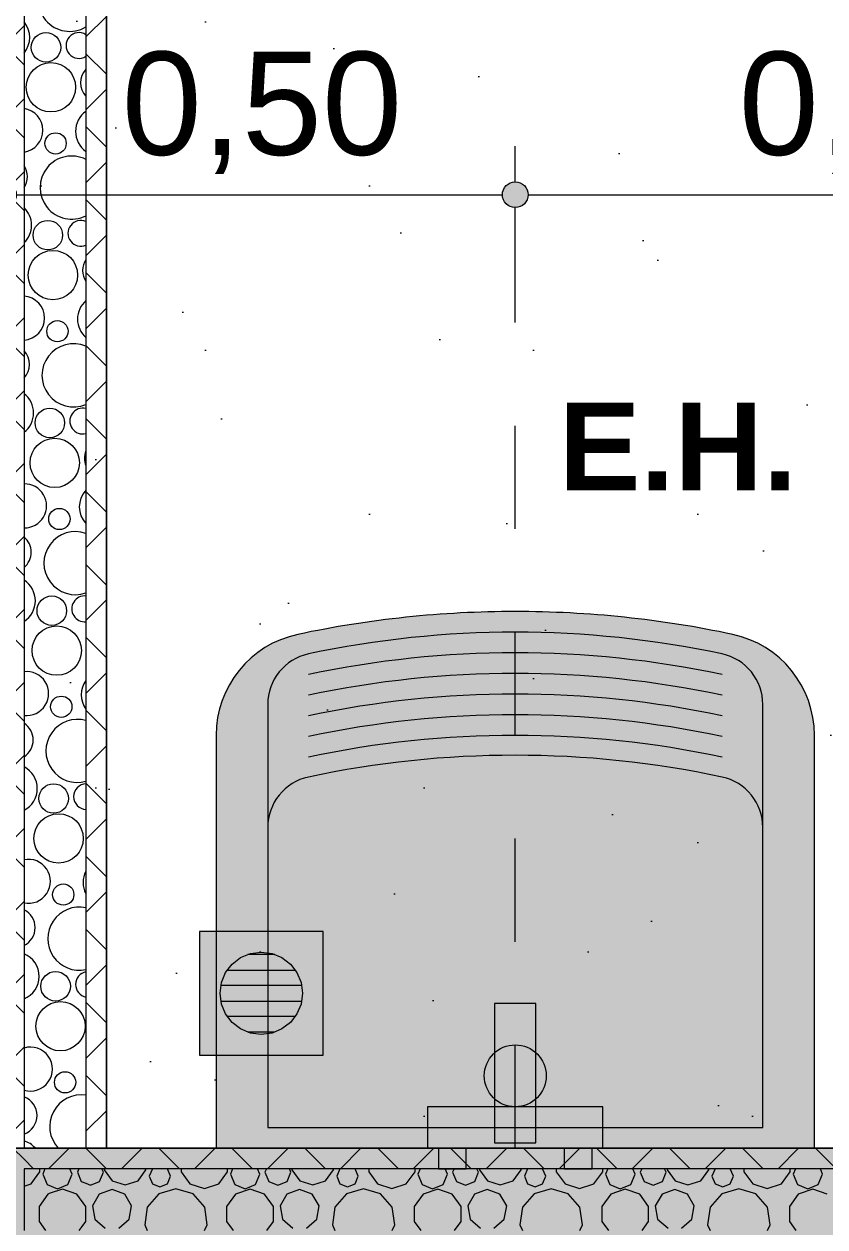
# Model space of a CAD drawing. Header units: metres. Extents: x -77.1 to 22, y -70.6 to -27.7.
# Drawn here: x -63.444 to -62.668, y -34.98 to -33.814 of the extents above; entities that cross this region are included whole.
import ezdxf

# ---------------------------------------------------------------- set-up
doc = ezdxf.new("R2010")
doc.units = ezdxf.units.M
doc.header["$MEASUREMENT"] = 0
doc.linetypes.add('Dashed', pattern=[0.07, 0.045, -0.025])
for name, color, linetype in [('COTAS EXECUTIVO.EXEC', 7, 'Continuous'), ('Novo_LOUCAS-METAIS.ARQ', 7, 'Continuous'), ('PAREDE CONSTRUIR', 7, 'Continuous')]:
    doc.layers.add(name, color=color, linetype=linetype)
for name, color, linetype, lineweight, true_color in [('COTAS EXECUTIVO.EXEC_Caneta_No__167', 7, 'Continuous', 13, 0x0035d5), ('COTAS EXECUTIVO.EXEC_Caneta_No__25', 7, 'Continuous', 13, 0x982312), ('EIXO HIDRÁULICO - Executivo.EXEC_Caneta_No__167', 7, 'Continuous', 13, 0x0035d5), ('LAJES.EST_Caneta_No__18', 7, 'Continuous', 0, 0xdfdfdf), ('LAJES.EST_Caneta_No__254', 7, 'Continuous', 0, 0xd1c9ad), ('LOUCAS-METAIS.ARQ_Caneta_No__13', 7, 'Continuous', 0, 0xaaaaaa), ('LOUCAS-METAIS.ARQ_Caneta_No__18', 7, 'Continuous', 0, 0xdfdfdf), ('Novo_LOUCAS-METAIS.ARQ_Caneta_No__13', 7, 'Continuous', 0, 0xaaaaaa), ('RALO_Caneta_No__19', 7, 'Continuous', 0, 0xe9e9e9), ('ZONA_Caneta_No__56', 7, 'Continuous', 0, 0xffe495)]:
    doc.layers.add(name, color=color, linetype=linetype, lineweight=lineweight, true_color=true_color)
for name, color, linetype, lineweight in [('LAJES.EST_Caneta_No__241', 7, 'Continuous', 13), ('LAJES.EST_Caneta_No__96', 252, 'Continuous', 0), ('PAREDE CONSTRUIR_Caneta_No__241', 7, 'Continuous', 13), ('PAREDE CONSTRUIR_Caneta_No__83', 84, 'Continuous', 0), ('PAREDE CONSTRUIR_Caneta_No__96', 252, 'Continuous', 0), ('RALO_Caneta_No__96', 252, 'Continuous', 0)]:
    doc.layers.add(name, color=color, linetype=linetype, lineweight=lineweight)
doc.styles.add('ESTILO_GERADO_1', font='arial.ttf')
doc.styles.add('ESTILO_GERADO_2', font='arial.ttf')
doc.dimstyles.new('ESTILO_GERADO__1', dxfattribs={"dimtxt": 0.1, "dimasz": 0.0475, "dimexe": 0.18, "dimexo": 0.1, "dimgap": 0, "dimtad": 1, "dimtih": 1, "dimtoh": 1, "dimzin": 0, "dimdsep": 46, "dimtxsty": 'ESTILO_GERADO_1', "dimblk": 'ARROWHEAD_11', "dimblk1": 'ARROWHEAD_11', "dimblk2": 'ARROWHEAD_11', "dimcen": 0.09, "dimclrd": 256, "dimclre": 256, "dimclrt": 256, "dimadec": 0, "dimazin": 0, "dimtfac": 1, "dimtdec": 4, "dimtmove": 0, "dimatfit": 3, "dimfxl": 0, "dimtolj": 1, "dimtzin": 0, "dimarcsym": 0})
doc.dimstyles.new('ESTILO_GERADO__2', dxfattribs={"dimtxt": 0.1, "dimasz": 0.0475, "dimexe": 0.18, "dimexo": 0.1, "dimgap": 0, "dimtad": 1, "dimzin": 0, "dimdsep": 46, "dimtxsty": 'ESTILO_GERADO_1', "dimblk": 'ARROWHEAD_11', "dimblk1": 'ARROWHEAD_11', "dimblk2": 'ARROWHEAD_11', "dimcen": 0.09, "dimclrd": 256, "dimclre": 256, "dimclrt": 256, "dimadec": 0, "dimazin": 0, "dimtfac": 1, "dimtdec": 4, "dimtmove": 0, "dimatfit": 3, "dimfxl": 0, "dimtolj": 1, "dimtzin": 0, "dimarcsym": 0})
doc.dimstyles.new('ESTILO_GERADO__4', dxfattribs={"dimtxt": 0.1, "dimasz": 0.0475, "dimexe": 0.18, "dimexo": 0.1, "dimgap": 0, "dimtad": 1, "dimtih": 1, "dimtoh": 1, "dimzin": 0, "dimdsep": 46, "dimtxsty": 'ESTILO_GERADO_1', "dimblk": 'ARROWHEAD_11', "dimblk1": 'ARROWHEAD_11', "dimblk2": 'ARROWHEAD_11', "dimcen": 0.09, "dimclrd": 256, "dimclre": 256, "dimclrt": 256, "dimadec": 0, "dimazin": 0, "dimtfac": 1, "dimtdec": 4, "dimtmove": 0, "dimatfit": 3, "dimfxl": 0, "dimtolj": 1, "dimtzin": 0, "dimarcsym": 0})
pattern_1 = [(45, (0, 0.5), (-0.159099, 0.159099), [0, -0.15, 0, -0.225]), (110, (0.5, 0.5), (0.21143084, 0.07695453), [0, -0.11, 0, -0.19])]
pattern_2 = [(45, (0, 0), (-0.03535534, 0.03535534), []), (135, (0, 0), (0.03535534, 0.03535534), [])]

# ---------------------------------------------------------------- blocks, each defined once
blk = doc.blocks.new('*X159')
at = {"layer": 'PAREDE CONSTRUIR_Caneta_No__96', "color": 252, "linetype": 'Continuous', "lineweight": 0}
for p, q in [((-63.4338, -34.9339), (-63.4286, -34.9267)), ((-63.4286, -34.9267), (-63.4286, -34.9238)), ((-63.4237, -34.9238), (-63.4259, -34.929)), ((-63.4259, -34.929), (-63.4217, -34.9391)), ((-63.4015, -34.9391), (-63.3973, -34.929)), ((-63.3973, -34.929), (-63.3995, -34.9238)), ((-63.3908, -34.9238), (-63.3922, -34.9272)), ((-63.3922, -34.9272), (-63.3885, -34.9361)), ((-63.4217, -34.9391), (-63.4116, -34.9433)), ((-63.4116, -34.9433), (-63.4015, -34.9391)), ((-63.3885, -34.9361), (-63.384, -34.938)), ((-63.4068, -34.9438), (-63.4197, -34.948)), ((-63.3927, -34.9484), (-63.4068, -34.9438)), ((-63.3841, -34.9603), (-63.3927, -34.9484)), ((-63.3841, -34.975), (-63.3841, -34.9603)), ((-63.3877, -34.98), (-63.3841, -34.975))]:
    blk.add_line(p, q, dxfattribs=at)
blk = doc.blocks.new('*X160')
at = {"layer": 'PAREDE CONSTRUIR_Caneta_No__96', "color": 252, "linetype": 'Continuous', "lineweight": 0}
for p, q in [((-63.444, -34.9408), (-63.4372, -34.9386)), ((-63.4372, -34.9386), (-63.4338, -34.9339)), ((-63.4208, -34.9484), (-63.4294, -34.9603)), ((-63.4197, -34.948), (-63.4208, -34.9484)), ((-63.4294, -34.9603), (-63.4294, -34.975)), ((-63.4294, -34.975), (-63.4231, -34.9838)), ((-63.3904, -34.9838), (-63.3877, -34.98))]:
    blk.add_line(p, q, dxfattribs=at)
blk = doc.blocks.new('*X212')
at = {"layer": 'PAREDE CONSTRUIR_Caneta_No__96', "color": 252, "linetype": 'Continuous', "lineweight": 0}
for p, q in [((-63.3708, -34.9361), (-63.3671, -34.9272)), ((-63.3671, -34.9272), (-63.3686, -34.9238)), ((-63.3662, -34.9238), (-63.3662, -34.9249)), ((-63.3662, -34.9249), (-63.3585, -34.9356)), ((-63.3335, -34.9356), (-63.3258, -34.9249)), ((-63.3258, -34.9249), (-63.3258, -34.9238)), ((-63.3196, -34.9238), (-63.3226, -34.9311)), ((-63.302, -34.9311), (-63.305, -34.9238)), ((-63.2917, -34.9238), (-63.2917, -34.9267)), ((-63.2917, -34.9267), (-63.2832, -34.9386)), ((-63.2553, -34.9386), (-63.2468, -34.9267)), ((-63.2468, -34.9267), (-63.2468, -34.9238)), ((-63.2419, -34.9238), (-63.244, -34.929)), ((-63.244, -34.929), (-63.2398, -34.9391)), ((-63.2196, -34.9391), (-63.2154, -34.929)), ((-63.2154, -34.929), (-63.2176, -34.9238)), ((-63.2089, -34.9238), (-63.2104, -34.9272)), ((-63.2104, -34.9272), (-63.2067, -34.9361)), ((-63.189, -34.9361), (-63.1853, -34.9272)), ((-63.1853, -34.9272), (-63.1867, -34.9238)), ((-63.1844, -34.9238), (-63.1844, -34.9249)), ((-63.1844, -34.9249), (-63.1766, -34.9356)), ((-63.1516, -34.9356), (-63.1439, -34.9249)), ((-63.1439, -34.9249), (-63.1439, -34.9238)), ((-63.1378, -34.9238), (-63.1408, -34.9311)), ((-63.1201, -34.9311), (-63.1231, -34.9238)), ((-63.1099, -34.9238), (-63.1099, -34.9267)), ((-63.1099, -34.9267), (-63.1013, -34.9386)), ((-63.0735, -34.9386), (-63.0649, -34.9267)), ((-63.0649, -34.9267), (-63.0649, -34.9238)), ((-63.06, -34.9238), (-63.0622, -34.929)), ((-63.0622, -34.929), (-63.058, -34.9391)), ((-63.0378, -34.9391), (-63.0336, -34.929)), ((-63.0336, -34.929), (-63.0357, -34.9238)), ((-63.0271, -34.9238), (-63.0285, -34.9272)), ((-63.0285, -34.9272), (-63.0248, -34.9361)), ((-63.0071, -34.9361), (-63.0034, -34.9272)), ((-63.0034, -34.9272), (-63.0049, -34.9238)), ((-63.0025, -34.9238), (-63.0025, -34.9249)), ((-63.0025, -34.9249), (-62.9948, -34.9356)), ((-62.9698, -34.9356), (-62.962, -34.9249)), ((-62.962, -34.9249), (-62.962, -34.9238)), ((-62.9559, -34.9238), (-62.9589, -34.9311)), ((-62.9383, -34.9311), (-62.9413, -34.9238)), ((-62.928, -34.9238), (-62.928, -34.9267)), ((-62.928, -34.9267), (-62.9194, -34.9386)), ((-62.8916, -34.9386), (-62.883, -34.9267)), ((-62.883, -34.9267), (-62.883, -34.9238)), ((-62.8782, -34.9238), (-62.8803, -34.929)), ((-62.8803, -34.929), (-62.8761, -34.9391)), ((-62.8559, -34.9391), (-62.8517, -34.929)), ((-62.8517, -34.929), (-62.8539, -34.9238)), ((-62.8452, -34.9238), (-62.8466, -34.9272)), ((-62.8466, -34.9272), (-62.843, -34.9361)), ((-62.8252, -34.9361), (-62.8216, -34.9272)), ((-62.8216, -34.9272), (-62.823, -34.9238)), ((-62.8207, -34.9238), (-62.8207, -34.9249)), ((-62.8207, -34.9249), (-62.8129, -34.9356)), ((-62.7879, -34.9356), (-62.7802, -34.9249)), ((-62.7802, -34.9249), (-62.7802, -34.9238)), ((-62.7741, -34.9238), (-62.7771, -34.9311)), ((-62.7564, -34.9311), (-62.7594, -34.9238)), ((-62.7462, -34.9238), (-62.7462, -34.9267)), ((-62.7462, -34.9267), (-62.7376, -34.9386)), ((-62.7098, -34.9386), (-62.7012, -34.9267)), ((-62.7012, -34.9267), (-62.7012, -34.9238)), ((-62.6963, -34.9238), (-62.6985, -34.929)), ((-62.6985, -34.929), (-62.6943, -34.9391)), ((-62.6741, -34.9391), (-62.6699, -34.929)), ((-62.6699, -34.929), (-62.672, -34.9238)), ((-63.384, -34.938), (-63.3797, -34.9397)), ((-63.3797, -34.9397), (-63.3708, -34.9361)), ((-63.3585, -34.9356), (-63.346, -34.9396)), ((-63.346, -34.9396), (-63.3335, -34.9356)), ((-63.3226, -34.9311), (-63.3196, -34.9384)), ((-63.3196, -34.9384), (-63.3123, -34.9414)), ((-63.3123, -34.9414), (-63.305, -34.9384)), ((-63.305, -34.9384), (-63.302, -34.9311)), ((-63.2832, -34.9386), (-63.2692, -34.9431)), ((-63.2692, -34.9431), (-63.2553, -34.9386)), ((-63.2398, -34.9391), (-63.2297, -34.9433)), ((-63.2297, -34.9433), (-63.2196, -34.9391)), ((-63.2067, -34.9361), (-63.1978, -34.9397)), ((-63.1978, -34.9397), (-63.189, -34.9361)), ((-63.1766, -34.9356), (-63.1641, -34.9396)), ((-63.1641, -34.9396), (-63.1516, -34.9356)), ((-63.1408, -34.9311), (-63.1378, -34.9384)), ((-63.1378, -34.9384), (-63.1304, -34.9414)), ((-63.1304, -34.9414), (-63.1231, -34.9384)), ((-63.1231, -34.9384), (-63.1201, -34.9311)), ((-63.1013, -34.9386), (-63.0874, -34.9431)), ((-63.0874, -34.9431), (-63.0735, -34.9386)), ((-63.058, -34.9391), (-63.0479, -34.9433)), ((-63.0479, -34.9433), (-63.0378, -34.9391)), ((-63.0248, -34.9361), (-63.016, -34.9397)), ((-63.016, -34.9397), (-63.0071, -34.9361)), ((-62.9948, -34.9356), (-62.9823, -34.9396)), ((-62.9823, -34.9396), (-62.9698, -34.9356)), ((-62.9589, -34.9311), (-62.9559, -34.9384)), ((-62.9559, -34.9384), (-62.9486, -34.9414)), ((-62.9486, -34.9414), (-62.9413, -34.9384)), ((-62.9413, -34.9384), (-62.9383, -34.9311)), ((-62.9194, -34.9386), (-62.9055, -34.9431)), ((-62.9055, -34.9431), (-62.8916, -34.9386)), ((-62.8761, -34.9391), (-62.866, -34.9433)), ((-62.866, -34.9433), (-62.8559, -34.9391)), ((-62.843, -34.9361), (-62.8341, -34.9397)), ((-62.8341, -34.9397), (-62.8252, -34.9361)), ((-62.8129, -34.9356), (-62.8004, -34.9396)), ((-62.8004, -34.9396), (-62.7879, -34.9356)), ((-62.7771, -34.9311), (-62.774, -34.9384)), ((-62.774, -34.9384), (-62.7667, -34.9414)), ((-62.7667, -34.9414), (-62.7594, -34.9384)), ((-62.7594, -34.9384), (-62.7564, -34.9311)), ((-62.7376, -34.9386), (-62.7237, -34.9431)), ((-62.7237, -34.9431), (-62.7098, -34.9386)), ((-62.6943, -34.9391), (-62.6842, -34.9433)), ((-62.6842, -34.9433), (-62.6741, -34.9391)), ((-63.3711, -34.9486), (-63.3776, -34.9599)), ((-63.3587, -34.9441), (-63.3711, -34.9486)), ((-63.3464, -34.9486), (-63.3587, -34.9441)), ((-63.3399, -34.9599), (-63.3464, -34.9486)), ((-63.3132, -34.9481), (-63.3245, -34.9612)), ((-63.2967, -34.9433), (-63.3132, -34.9481)), ((-63.2801, -34.9481), (-63.2967, -34.9433)), ((-63.2688, -34.9612), (-63.2801, -34.9481)), ((-63.2389, -34.9484), (-63.2476, -34.9603)), ((-63.2249, -34.9438), (-63.2389, -34.9484)), ((-63.2109, -34.9484), (-63.2249, -34.9438)), ((-63.2022, -34.9603), (-63.2109, -34.9484)), ((-63.1892, -34.9486), (-63.1958, -34.9599)), ((-63.1769, -34.9441), (-63.1892, -34.9486)), ((-63.1646, -34.9486), (-63.1769, -34.9441)), ((-63.158, -34.9599), (-63.1646, -34.9486)), ((-63.1314, -34.9481), (-63.1427, -34.9612)), ((-63.1148, -34.9433), (-63.1314, -34.9481)), ((-63.0983, -34.9481), (-63.1148, -34.9433)), ((-63.087, -34.9612), (-63.0983, -34.9481)), ((-63.0571, -34.9484), (-63.0657, -34.9603)), ((-63.043, -34.9438), (-63.0571, -34.9484)), ((-63.029, -34.9484), (-63.043, -34.9438)), ((-63.0204, -34.9603), (-63.029, -34.9484)), ((-63.0074, -34.9486), (-63.0139, -34.9599)), ((-62.995, -34.9441), (-63.0074, -34.9486)), ((-62.9827, -34.9486), (-62.995, -34.9441)), ((-62.9761, -34.9599), (-62.9827, -34.9486)), ((-62.9495, -34.9481), (-62.9608, -34.9612)), ((-62.933, -34.9433), (-62.9495, -34.9481)), ((-62.9164, -34.9481), (-62.933, -34.9433)), ((-62.9051, -34.9612), (-62.9164, -34.9481)), ((-62.8752, -34.9484), (-62.8839, -34.9603)), ((-62.8612, -34.9438), (-62.8752, -34.9484)), ((-62.8472, -34.9484), (-62.8612, -34.9438)), ((-62.8385, -34.9603), (-62.8472, -34.9484)), ((-62.8255, -34.9486), (-62.8321, -34.9599)), ((-62.8132, -34.9441), (-62.8255, -34.9486)), ((-62.8008, -34.9486), (-62.8132, -34.9441)), ((-62.7943, -34.9599), (-62.8008, -34.9486)), ((-62.7677, -34.9481), (-62.779, -34.9612)), ((-62.7511, -34.9433), (-62.7677, -34.9481)), ((-62.7346, -34.9481), (-62.7511, -34.9433)), ((-62.7233, -34.9612), (-62.7346, -34.9481)), ((-62.6934, -34.9484), (-62.702, -34.9603)), ((-62.6793, -34.9438), (-62.6934, -34.9484)), ((-62.6653, -34.9484), (-62.6793, -34.9438)), ((-63.3776, -34.9599), (-63.3753, -34.9728)), ((-63.3421, -34.9728), (-63.3399, -34.9599)), ((-63.3245, -34.9612), (-63.327, -34.9782)), ((-63.2664, -34.9782), (-63.2688, -34.9612)), ((-63.2476, -34.9603), (-63.2476, -34.975)), ((-63.2022, -34.975), (-63.2022, -34.9603)), ((-63.1958, -34.9599), (-63.1935, -34.9728)), ((-63.1603, -34.9728), (-63.158, -34.9599)), ((-63.1427, -34.9612), (-63.1451, -34.9782)), ((-63.0845, -34.9782), (-63.087, -34.9612)), ((-63.0657, -34.9603), (-63.0657, -34.975)), ((-63.0204, -34.975), (-63.0204, -34.9603)), ((-63.0139, -34.9599), (-63.0116, -34.9728)), ((-62.9784, -34.9728), (-62.9761, -34.9599)), ((-62.9608, -34.9612), (-62.9633, -34.9782)), ((-62.9027, -34.9782), (-62.9051, -34.9612)), ((-62.8839, -34.9603), (-62.8839, -34.975)), ((-62.8385, -34.975), (-62.8385, -34.9603)), ((-62.8321, -34.9599), (-62.8298, -34.9728)), ((-62.7966, -34.9728), (-62.7943, -34.9599)), ((-62.779, -34.9612), (-62.7814, -34.9782)), ((-62.7208, -34.9782), (-62.7233, -34.9612)), ((-62.702, -34.9603), (-62.702, -34.975)), ((-63.3753, -34.9728), (-63.3653, -34.9813)), ((-63.3522, -34.9813), (-63.3421, -34.9728)), ((-63.2476, -34.975), (-63.2412, -34.9838)), ((-63.2086, -34.9838), (-63.2022, -34.975)), ((-63.1935, -34.9728), (-63.1834, -34.9813)), ((-63.1703, -34.9813), (-63.1603, -34.9728)), ((-63.0657, -34.975), (-63.0594, -34.9838)), ((-63.0267, -34.9838), (-63.0204, -34.975)), ((-63.0116, -34.9728), (-63.0016, -34.9813)), ((-62.9885, -34.9813), (-62.9784, -34.9728)), ((-62.8839, -34.975), (-62.8775, -34.9838)), ((-62.8449, -34.9838), (-62.8385, -34.975)), ((-62.8298, -34.9728), (-62.8197, -34.9813)), ((-62.8066, -34.9813), (-62.7966, -34.9728)), ((-62.702, -34.975), (-62.6957, -34.9838)), ((-63.327, -34.9782), (-63.3245, -34.9838)), ((-63.2689, -34.9838), (-63.2664, -34.9782)), ((-63.1451, -34.9782), (-63.1426, -34.9838)), ((-63.0871, -34.9838), (-63.0845, -34.9782)), ((-62.9633, -34.9782), (-62.9608, -34.9838)), ((-62.9052, -34.9838), (-62.9027, -34.9782)), ((-62.7814, -34.9782), (-62.7789, -34.9838)), ((-62.7233, -34.9838), (-62.7208, -34.9782))]:
    blk.add_line(p, q, dxfattribs=at)
blk = doc.blocks.new('*X222')
at = {"layer": 'PAREDE CONSTRUIR_Caneta_No__96', "color": 252, "linetype": 'Continuous', "lineweight": 0}
for centre, radius in [((-63.4227, -33.837), 0.0143), ((-63.4179, -33.8757), 0.0239), ((-63.4134, -33.9301), 0.0103), ((-63.4209, -34.019), 0.0143), ((-63.416, -34.0577), 0.0239), ((-63.4116, -34.1121), 0.0103), ((-63.419, -34.201), 0.0143), ((-63.4142, -34.2397), 0.0239), ((-63.4097, -34.2941), 0.0103), ((-63.4171, -34.383), 0.0143), ((-63.4123, -34.4217), 0.0239), ((-63.4079, -34.4761), 0.0103), ((-63.4153, -34.565), 0.0143), ((-63.4105, -34.6037), 0.0239), ((-63.406, -34.6581), 0.0103), ((-63.4134, -34.747), 0.0143), ((-63.4086, -34.7857), 0.0239), ((-63.4042, -34.8401), 0.0103)]:
    blk.add_circle(centre, radius, dxfattribs=at)
for centre, radius, start, end in [((-63.3997, -33.7909), 0.0306, 59.1529, 300.8471), ((-63.4622, -33.8274), 0.0237, 320.5186, 39.4814), ((-63.3908, -33.8352), 0.0125, 56.9977, 303.0023), ((-63.3699, -33.8713), 0.0192, 137.3534, 222.6466), ((-63.4471, -33.9174), 0.0213, 278.4921, 81.5079), ((-63.3704, -33.9184), 0.0237, 125.0854, 234.9146), ((-63.3978, -33.9729), 0.0306, 63.1164, 296.8836), ((-63.4599, -33.9623), 0.0192, 325.9725, 34.0275), ((-63.4604, -34.0094), 0.0237, 313.9047, 46.0953), ((-63.3889, -34.0172), 0.0125, 66.6215, 293.3785), ((-63.368, -34.0533), 0.0192, 146.3266, 213.6734), ((-63.4453, -34.0994), 0.0213, 273.4709, 86.5291), ((-63.3685, -34.1004), 0.0237, 130.7808, 229.2192), ((-63.396, -34.1549), 0.0306, 66.9453, 293.0547), ((-63.458, -34.1443), 0.0192, 317.0631, 42.9369), ((-63.4585, -34.1914), 0.0237, 307.9585, 52.0415), ((-63.3871, -34.1992), 0.0125, 75.5855, 284.4145), ((-63.3662, -34.2353), 0.0192, 158.2603, 201.7397), ((-63.4434, -34.2814), 0.0213, 268.4762, 91.5238), ((-63.3667, -34.2824), 0.0237, 137.0154, 222.9846), ((-63.3941, -34.3369), 0.0306, 70.668, 289.332), ((-63.4562, -34.3263), 0.0192, 309.4526, 50.5474), ((-63.4567, -34.3734), 0.0237, 302.4606, 57.5394), ((-63.3852, -34.3812), 0.0125, 84.1994, 275.8006), ((-63.4415, -34.4633), 0.0213, 263.47, 96.53), ((-63.3648, -34.4644), 0.0237, 144.0869, 215.9131), ((-63.4543, -34.5083), 0.0192, 302.6003, 57.3997), ((-63.3922, -34.5189), 0.0306, 74.3077, 285.6923), ((-63.4548, -34.5554), 0.0237, 297.2807, 62.7193), ((-63.3834, -34.5632), 0.0125, 92.6825, 267.3175), ((-63.4397, -34.6453), 0.0213, 258.4129, 101.5871), ((-63.363, -34.6464), 0.0237, 152.6576, 207.3424), ((-63.3904, -34.7009), 0.0306, 77.8834, 282.1166), ((-63.4524, -34.6902), 0.0192, 296.2386, 63.7614), ((-63.453, -34.7374), 0.0237, 292.3324, 67.6676), ((-63.3815, -34.7452), 0.0125, 101.2255, 258.7745), ((-63.4378, -34.8273), 0.0213, 253.2624, 106.7376), ((-63.4506, -34.8722), 0.0192, 290.209, 69.791), ((-63.3885, -34.8829), 0.0306, 81.4118, 223.0007), ((-63.4511, -34.9194), 0.0237, 41.4862, 72.4457)]:
    blk.add_arc(centre, radius, start, end, dxfattribs=at)
blk = doc.blocks.new('Rectangular Floor Drain 26')
at = {"layer": 'RALO_Caneta_No__19', "linetype": 'Continuous', "lineweight": 0, "true_color": 0xe9e9e9}
h = blk.add_hatch(color=254, dxfattribs=at)
h.paths.add_polyline_path([(-0.06, 0.06), (-0.06, -0.06), (0.06, -0.06), (0.06, 0.06)])
h.paths.add_polyline_path([(0.04, 0), (0.0386, -0.0104), (0.0346, -0.02), (0.0283, -0.0283), (0.02, -0.0346), (0.0104, -0.0386), (0, -0.04), (-0.0104, -0.0386), (-0.02, -0.0346), (-0.0283, -0.0283), (-0.0346, -0.02), (-0.0386, -0.0104), (-0.04, 0), (-0.0386, 0.0104), (-0.0346, 0.02), (-0.0283, 0.0283), (-0.02, 0.0346), (-0.0104, 0.0386), (0, 0.04), (0.0104, 0.0386), (0.02, 0.0346), (0.0283, 0.0283), (0.0346, 0.02), (0.0386, 0.0104)], flags=0)
for points in [[(-0.0283, 0.0283), (-0.0327, 0.0225), (0.0327, 0.0225), (0.0283, 0.0283), (0.02, 0.0346), (0.0131, 0.0375), (-0.0131, 0.0375), (-0.02, 0.0346)], [(-0.0131, 0.0375), (0.0131, 0.0375), (0.0104, 0.0386), (0, 0.04), (-0.0104, 0.0386)], [(-0.0386, 0.0104), (-0.039, 0.0075), (0.039, 0.0075), (0.0386, 0.0104), (0.0346, 0.02), (0.0327, 0.0225), (-0.0327, 0.0225), (-0.0346, 0.02)], [(-0.039, 0.0075), (-0.04, 0), (-0.039, -0.0075), (0.039, -0.0075), (0.04, 0), (0.039, 0.0075)], [(-0.039, -0.0075), (-0.0386, -0.0104), (-0.0346, -0.02), (-0.0327, -0.0225), (0.0327, -0.0225), (0.0346, -0.02), (0.0386, -0.0104), (0.039, -0.0075)], [(-0.0327, -0.0225), (-0.0283, -0.0283), (-0.02, -0.0346), (-0.0131, -0.0375), (0.0131, -0.0375), (0.02, -0.0346), (0.0283, -0.0283), (0.0327, -0.0225)], [(0.0131, -0.0375), (-0.0131, -0.0375), (-0.0104, -0.0386), (0, -0.04), (0.0104, -0.0386)]]:
    blk.add_hatch(color=254, dxfattribs=at).paths.add_polyline_path(points)
at = {"layer": 'RALO_Caneta_No__96', "color": 252, "linetype": 'Continuous', "lineweight": 0}
for p, q in [((-0.06, 0.06), (-0.06, -0.06)), ((0.06, 0.06), (-0.06, 0.06)), ((0.06, -0.06), (0.06, 0.06)), ((-0.02, 0.0346), (-0.0104, 0.0386)), ((0.0131, 0.0375), (-0.0131, 0.0375)), ((-0.0104, 0.0386), (0, 0.04)), ((0, 0.04), (0.0104, 0.0386)), ((0.0104, 0.0386), (0.02, 0.0346)), ((-0.0346, 0.02), (-0.0283, 0.0283)), ((-0.0283, 0.0283), (-0.02, 0.0346)), ((0.02, 0.0346), (0.0283, 0.0283)), ((0.0283, 0.0283), (0.0346, 0.02)), ((-0.0386, 0.0104), (-0.0346, 0.02)), ((-0.0327, 0.0225), (0.0327, 0.0225)), ((0.0346, 0.02), (0.0386, 0.0104)), ((-0.04, 0), (-0.0386, 0.0104)), ((-0.0386, -0.0104), (-0.04, 0)), ((0.039, 0.0075), (-0.039, 0.0075)), ((0.0386, 0.0104), (0.04, 0)), ((0.04, 0), (0.0386, -0.0104)), ((-0.039, -0.0075), (0.039, -0.0075)), ((-0.0346, -0.02), (-0.0386, -0.0104)), ((0.0386, -0.0104), (0.0346, -0.02)), ((-0.0283, -0.0283), (-0.0346, -0.02)), ((0.0327, -0.0225), (-0.0327, -0.0225)), ((0.0346, -0.02), (0.0283, -0.0283)), ((-0.02, -0.0346), (-0.0283, -0.0283)), ((-0.0104, -0.0386), (-0.02, -0.0346)), ((0.02, -0.0346), (0.0104, -0.0386)), ((0.0283, -0.0283), (0.02, -0.0346)), ((-0.0131, -0.0375), (0.0131, -0.0375)), ((0, -0.04), (-0.0104, -0.0386)), ((0.0104, -0.0386), (0, -0.04)), ((-0.06, -0.06), (0.06, -0.06))]:
    blk.add_line(p, q, dxfattribs=at)
blk = doc.blocks.new('Tanque de Lavar Roupa(2)(1)')
at = {"layer": 'LOUCAS-METAIS.ARQ_Caneta_No__18', "linetype": 'Continuous', "lineweight": 0, "true_color": 0xdfdfdf}
blk.add_hatch(color=254, dxfattribs=at).paths.add_polyline_path([(-0.29, 0), (-0.29, -0.4, 0.35403), (-0.2108, -0.4978, 0.052487), (0, -0.52, 0.052487), (0.2108, -0.4978, 0.35403), (0.29, -0.4), (0.29, 0)])
at = {"layer": 'LOUCAS-METAIS.ARQ_Caneta_No__13', "color": 253, "linetype": 'Continuous', "lineweight": 0, "true_color": 0xaaaaaa}
for p, q in [((-0.24, -0.02), (-0.24, -0.43)), ((0.24, -0.02), (-0.24, -0.02)), ((0.24, -0.43), (0.24, -0.02))]:
    blk.add_line(p, q, dxfattribs=at)
at = {"layer": 'LOUCAS-METAIS.ARQ_Caneta_No__13', "color": 253, "linetype": 'Continuous', "lineweight": 0, "true_color": 0xaaaaaa, "flags": 128}
blk.add_lwpolyline([(-0.29, 0), (-0.29, -0.4, 0.35403), (-0.2108, -0.4978, 0.052487), (0, -0.52, 0.052487), (0.2108, -0.4978, 0.35403), (0.29, -0.4), (0.29, 0)], format="xyb", close=True, dxfattribs=at)
at = {"layer": 'LOUCAS-METAIS.ARQ_Caneta_No__13', "color": 253, "linetype": 'Continuous', "lineweight": 0, "true_color": 0xaaaaaa}
blk.add_circle((0, -0.07), 0.03, dxfattribs=at)
for centre, radius, start, end in [((-0.19, -0.3107), 0.05, 180, 257.982), ((0.19, -0.3107), 0.05, 282.018, 0), ((0, 0.5818), 0.9625, 257.982, 270), ((0, 0.5818), 0.9625, 270, 282.018), ((0, 0.5625), 0.9625, 257.982, 270), ((0, 0.5625), 0.9625, 270, 282.018), ((0, 0.5425), 0.9625, 257.982, 270), ((0, 0.5425), 0.9625, 270, 282.018), ((0, 0.5225), 0.9625, 257.982, 270), ((0, 0.5225), 0.9625, 270, 282.018), ((-0.19, -0.43), 0.05, 180, 257.982), ((0.19, -0.43), 0.05, 282.018, 0), ((0, 0.5025), 0.9625, 257.982, 270), ((0, 0.5025), 0.9625, 270, 282.018), ((0, 0.4825), 0.9625, 257.982, 270), ((0, 0.4825), 0.9625, 270, 282.018), ((0, 0.4625), 0.9625, 257.982, 270), ((0, 0.4625), 0.9625, 270, 282.018)]:
    blk.add_arc(centre, radius, start, end, dxfattribs=at)
blk = doc.blocks.new('Torneira Montada na Parede 27_2')
at = {"layer": 'Novo_LOUCAS-METAIS.ARQ_Caneta_No__13', "color": 253, "linetype": 'Continuous', "lineweight": 0, "true_color": 0xaaaaaa, "flags": 128}
for points in [[(-0.0745, 0), (-0.0475, 0), (-0.0475, 0.02), (-0.0745, 0.02)], [(0.0475, 0), (0.0745, 0), (0.0745, 0.02), (0.0475, 0.02)], [(-0.085, -0.04), (0.085, -0.04), (0.085, 0), (-0.085, 0)], [(-0.02, -0.14), (0.02, -0.14), (0.02, -0.005), (-0.02, -0.005)]]:
    blk.add_lwpolyline(points, close=True, dxfattribs=at)
blk = doc.blocks.new('*D525')
at = {"layer": 'COTAS EXECUTIVO.EXEC_Caneta_No__25', "linetype": 'Continuous', "lineweight": 13, "true_color": 0x982312}
for points in [[(-66.8882, -32.7997), (-66.8872, -32.8045), (-66.8845, -32.8085), (-66.8804, -32.8112), (-66.8757, -32.8122), (-66.8709, -32.8112), (-66.8668, -32.8085), (-66.8641, -32.8045), (-66.8632, -32.7997), (-66.8641, -32.7949), (-66.8668, -32.7909), (-66.8709, -32.7881), (-66.8757, -32.7872), (-66.8804, -32.7881), (-66.8845, -32.7909), (-66.8872, -32.7949)], [(-66.8882, -36.5038), (-66.8872, -36.5085), (-66.8845, -36.5126), (-66.8804, -36.5153), (-66.8757, -36.5163), (-66.8709, -36.5153), (-66.8668, -36.5126), (-66.8641, -36.5085), (-66.8632, -36.5038), (-66.8641, -36.499), (-66.8668, -36.4949), (-66.8709, -36.4922), (-66.8757, -36.4913), (-66.8804, -36.4922), (-66.8845, -36.4949), (-66.8872, -36.499)]]:
    blk.add_hatch(color=24, dxfattribs=at).paths.add_polyline_path(points)
at = {"layer": 'COTAS EXECUTIVO.EXEC_Caneta_No__25', "color": 24, "linetype": 'Continuous', "lineweight": 13, "true_color": 0x982312}
for p, q in [((-66.8882, -32.7997), (-66.9225, -32.7997)), ((-66.7757, -32.7997), (-66.8632, -32.7997)), ((-66.8757, -36.4913), (-66.8757, -32.8122)), ((-66.8882, -36.5038), (-66.9225, -36.5038)), ((-66.7757, -36.5038), (-66.8632, -36.5038))]:
    blk.add_line(p, q, dxfattribs=at)
for centre in [(-66.8757, -32.7997), (-66.8757, -36.5038)]:
    blk.add_circle(centre, 0.0125, dxfattribs=at)
at = {"layer": 'COTAS EXECUTIVO.EXEC_Caneta_No__25', "color": 24, "lineweight": 13, "true_color": 0x982312, "char_height": 0.1, "attachment_point": 7, "rotation": 90, "style": 'ESTILO_GERADO_1'}
for s, insert in [('\\A1;{\\pql;\\fArial|b0|i0|c0|p0;\\W1.000000;0,20}', (-66.8957, -33.0791)), ('\\A1;{\\pql;\\fArial|b0|i0|c0|p0;\\W1.000000;3,70}', (-66.8957, -34.9186))]:
    blk.add_mtext(s, dxfattribs=dict(at, insert=insert))
blk = doc.blocks.new('ARROWHEAD_11')
at = {"color": 0, "linetype": 'Continuous', "lineweight": 0}
blk.add_line((0, 0), (-1, 0), dxfattribs=at)
at = {"color": 0, "linetype": 'Continuous', "lineweight": 0, "const_width": 0.25, "flags": 128}
blk.add_lwpolyline([(-0.125, 0, 1), (0.125, 0, 1)], format="xyb", close=True, dxfattribs=at)
blk = doc.blocks.new('*D569')
at = {"layer": 'COTAS EXECUTIVO.EXEC_Caneta_No__25', "linetype": 'Continuous', "lineweight": 13, "true_color": 0x982312}
for points in [[(-63.4765, -32.3322), (-63.4755, -32.337), (-63.4728, -32.341), (-63.4688, -32.3437), (-63.464, -32.3447), (-63.4592, -32.3437), (-63.4551, -32.341), (-63.4524, -32.337), (-63.4515, -32.3322), (-63.4524, -32.3274), (-63.4551, -32.3234), (-63.4592, -32.3206), (-63.464, -32.3197), (-63.4688, -32.3206), (-63.4728, -32.3234), (-63.4755, -32.3274)], [(-63.3765, -32.3322), (-63.3755, -32.337), (-63.3728, -32.341), (-63.3688, -32.3437), (-63.364, -32.3447), (-63.3592, -32.3437), (-63.3551, -32.341), (-63.3524, -32.337), (-63.3515, -32.3322), (-63.3524, -32.3274), (-63.3551, -32.3234), (-63.3592, -32.3206), (-63.364, -32.3197), (-63.3688, -32.3206), (-63.3728, -32.3234), (-63.3755, -32.3274)]]:
    blk.add_hatch(color=24, dxfattribs=at).paths.add_polyline_path(points)
at = {"layer": 'COTAS EXECUTIVO.EXEC_Caneta_No__25', "color": 24, "linetype": 'Continuous', "lineweight": 13, "true_color": 0x982312}
for p, q in [((-63.464, -32.3197), (-63.464, -32.2853)), ((-63.364, -32.3197), (-63.364, -32.2853)), ((-63.4515, -32.3322), (-63.3765, -32.3322)), ((-63.3515, -32.3322), (-63.339, -32.3322)), ((-63.464, -32.4322), (-63.464, -32.3447)), ((-63.364, -32.4322), (-63.364, -32.3447))]:
    blk.add_line(p, q, dxfattribs=at)
for centre in [(-63.464, -32.3322), (-63.364, -32.3322)]:
    blk.add_circle(centre, 0.0125, dxfattribs=at)
blk = doc.blocks.new('*D750')
at = {"layer": 'COTAS EXECUTIVO.EXEC_Caneta_No__167', "linetype": 'Continuous', "lineweight": 13, "true_color": 0x0035d5}
for points in [[(-63.4765, -33.9798), (-63.4755, -33.9845), (-63.4728, -33.9886), (-63.4688, -33.9913), (-63.464, -33.9923), (-63.4592, -33.9913), (-63.4551, -33.9886), (-63.4524, -33.9845), (-63.4515, -33.9798), (-63.4524, -33.975), (-63.4551, -33.9709), (-63.4592, -33.9682), (-63.464, -33.9673), (-63.4688, -33.9682), (-63.4728, -33.9709), (-63.4755, -33.975)], [(-62.9803, -33.9798), (-62.9793, -33.9845), (-62.9766, -33.9886), (-62.9725, -33.9913), (-62.9678, -33.9923), (-62.963, -33.9913), (-62.9589, -33.9886), (-62.9562, -33.9845), (-62.9553, -33.9798), (-62.9562, -33.975), (-62.9589, -33.9709), (-62.963, -33.9682), (-62.9678, -33.9673), (-62.9725, -33.9682), (-62.9766, -33.9709), (-62.9793, -33.975)]]:
    blk.add_hatch(color=162, dxfattribs=at).paths.add_polyline_path(points)
at = {"layer": 'COTAS EXECUTIVO.EXEC_Caneta_No__167', "color": 162, "linetype": 'Continuous', "lineweight": 13, "true_color": 0x0035d5}
for p, q in [((-63.464, -33.9673), (-63.464, -33.9329)), ((-62.9678, -33.9673), (-62.9678, -33.9329)), ((-63.489, -33.9798), (-63.4765, -33.9798)), ((-63.4515, -33.9798), (-62.9803, -33.9798)), ((-63.464, -34.0798), (-63.464, -33.9923)), ((-62.9678, -34.0798), (-62.9678, -33.9923))]:
    blk.add_line(p, q, dxfattribs=at)
for centre in [(-63.464, -33.9798), (-62.9678, -33.9798)]:
    blk.add_circle(centre, 0.0125, dxfattribs=at)
at = {"layer": 'COTAS EXECUTIVO.EXEC_Caneta_No__167', "color": 162, "lineweight": 13, "true_color": 0x0035d5, "insert": (-63.3493, -33.9598), "char_height": 0.1, "attachment_point": 7, "style": 'ESTILO_GERADO_1'}
blk.add_mtext('\\A1;{\\pql;\\fArial|b0|i0|c0|p0;\\W1.000000;0,50}', dxfattribs=at)
blk = doc.blocks.new('*D751')
at = {"layer": 'COTAS EXECUTIVO.EXEC_Caneta_No__167', "linetype": 'Continuous', "lineweight": 13, "true_color": 0x0035d5}
for points in [[(-62.9803, -33.9798), (-62.9793, -33.9845), (-62.9766, -33.9886), (-62.9725, -33.9913), (-62.9678, -33.9923), (-62.963, -33.9913), (-62.9589, -33.9886), (-62.9562, -33.9845), (-62.9553, -33.9798), (-62.9562, -33.975), (-62.9589, -33.9709), (-62.963, -33.9682), (-62.9678, -33.9673), (-62.9725, -33.9682), (-62.9766, -33.9709), (-62.9793, -33.975)], [(-62.2803, -33.9798), (-62.2793, -33.9845), (-62.2766, -33.9886), (-62.2725, -33.9913), (-62.2678, -33.9923), (-62.263, -33.9913), (-62.2589, -33.9886), (-62.2562, -33.9845), (-62.2553, -33.9798), (-62.2562, -33.975), (-62.2589, -33.9709), (-62.263, -33.9682), (-62.2678, -33.9673), (-62.2725, -33.9682), (-62.2766, -33.9709), (-62.2793, -33.975)]]:
    blk.add_hatch(color=162, dxfattribs=at).paths.add_polyline_path(points)
at = {"layer": 'COTAS EXECUTIVO.EXEC_Caneta_No__167', "color": 162, "linetype": 'Continuous', "lineweight": 13, "true_color": 0x0035d5}
for p, q in [((-62.9678, -33.9673), (-62.9678, -33.9329)), ((-62.2678, -33.9673), (-62.2678, -33.9329)), ((-62.9553, -33.9798), (-62.2803, -33.9798)), ((-62.9678, -34.0798), (-62.9678, -33.9923)), ((-62.2678, -34.0798), (-62.2678, -33.9923))]:
    blk.add_line(p, q, dxfattribs=at)
for centre in [(-62.9678, -33.9798), (-62.2678, -33.9798)]:
    blk.add_circle(centre, 0.0125, dxfattribs=at)
at = {"layer": 'COTAS EXECUTIVO.EXEC_Caneta_No__167', "color": 162, "lineweight": 13, "true_color": 0x0035d5, "insert": (-62.7512, -33.9598), "char_height": 0.1, "attachment_point": 7, "style": 'ESTILO_GERADO_1'}
blk.add_mtext('\\A1;{\\pql;\\fArial|b0|i0|c0|p0;\\W1.000000;0,70}', dxfattribs=at)
blk = doc.blocks.new('*D780')
at = {"layer": 'COTAS EXECUTIVO.EXEC_Caneta_No__25', "linetype": 'Continuous', "lineweight": 13, "true_color": 0x982312}
for points in [[(-63.4765, -32.0279), (-63.4755, -32.0327), (-63.4728, -32.0367), (-63.4688, -32.0394), (-63.464, -32.0404), (-63.4592, -32.0394), (-63.4551, -32.0367), (-63.4524, -32.0327), (-63.4515, -32.0279), (-63.4524, -32.0231), (-63.4551, -32.019), (-63.4592, -32.0163), (-63.464, -32.0154), (-63.4688, -32.0163), (-63.4728, -32.019), (-63.4755, -32.0231)], [(-63.3765, -32.0279), (-63.3755, -32.0327), (-63.3728, -32.0367), (-63.3688, -32.0394), (-63.364, -32.0404), (-63.3592, -32.0394), (-63.3551, -32.0367), (-63.3524, -32.0327), (-63.3515, -32.0279), (-63.3524, -32.0231), (-63.3551, -32.019), (-63.3592, -32.0163), (-63.364, -32.0154), (-63.3688, -32.0163), (-63.3728, -32.019), (-63.3755, -32.0231)]]:
    blk.add_hatch(color=24, dxfattribs=at).paths.add_polyline_path(points)
at = {"layer": 'COTAS EXECUTIVO.EXEC_Caneta_No__25', "color": 24, "linetype": 'Continuous', "lineweight": 13, "true_color": 0x982312}
for p, q in [((-63.464, -32.0154), (-63.464, -31.981)), ((-63.364, -32.0154), (-63.364, -31.981)), ((-63.4515, -32.0279), (-63.3765, -32.0279)), ((-63.464, -32.1279), (-63.464, -32.0404)), ((-63.364, -32.1279), (-63.364, -32.0404))]:
    blk.add_line(p, q, dxfattribs=at)
for centre in [(-63.464, -32.0279), (-63.364, -32.0279)]:
    blk.add_circle(centre, 0.0125, dxfattribs=at)
blk = doc.blocks.new('*D781')
at = {"layer": 'COTAS EXECUTIVO.EXEC_Caneta_No__25', "linetype": 'Continuous', "lineweight": 13, "true_color": 0x982312}
for points in [[(-63.3765, -32.0279), (-63.3755, -32.0327), (-63.3728, -32.0367), (-63.3688, -32.0394), (-63.364, -32.0404), (-63.3592, -32.0394), (-63.3551, -32.0367), (-63.3524, -32.0327), (-63.3515, -32.0279), (-63.3524, -32.0231), (-63.3551, -32.019), (-63.3592, -32.0163), (-63.364, -32.0154), (-63.3688, -32.0163), (-63.3728, -32.019), (-63.3755, -32.0231)], [(-60.4264, -32.0279), (-60.4254, -32.0327), (-60.4227, -32.0367), (-60.4187, -32.0394), (-60.4139, -32.0404), (-60.4091, -32.0394), (-60.4051, -32.0367), (-60.4024, -32.0327), (-60.4014, -32.0279), (-60.4024, -32.0231), (-60.4051, -32.019), (-60.4091, -32.0163), (-60.4139, -32.0154), (-60.4187, -32.0163), (-60.4227, -32.019), (-60.4254, -32.0231)]]:
    blk.add_hatch(color=24, dxfattribs=at).paths.add_polyline_path(points)
at = {"layer": 'COTAS EXECUTIVO.EXEC_Caneta_No__25', "color": 24, "linetype": 'Continuous', "lineweight": 13, "true_color": 0x982312}
for p, q in [((-63.364, -32.0154), (-63.364, -31.981)), ((-60.4139, -32.0154), (-60.4139, -31.981)), ((-63.3515, -32.0279), (-60.4264, -32.0279)), ((-63.364, -32.1279), (-63.364, -32.0404)), ((-60.4139, -32.1279), (-60.4139, -32.0404))]:
    blk.add_line(p, q, dxfattribs=at)
for centre in [(-63.364, -32.0279), (-60.4139, -32.0279)]:
    blk.add_circle(centre, 0.0125, dxfattribs=at)
at = {"layer": 'COTAS EXECUTIVO.EXEC_Caneta_No__25', "color": 24, "lineweight": 13, "true_color": 0x982312, "char_height": 0.1, "attachment_point": 7, "style": 'ESTILO_GERADO_1'}
for s, insert in [('\\A1;{\\pql;\\fArial|b0|i0|c0|p0;\\W1.000000;2,95}', (-62.1559, -32.0079)), ('\\A1;{\\pql;\\fArial|b0|i0|c0|p0;\\W1.000000;0,10}', (-60.6933, -32.0079))]:
    blk.add_mtext(s, dxfattribs=dict(at, insert=insert))

msp = doc.modelspace()

# ---------------------------------------------------------------- hatches: boundary and pattern name
at = {"layer": 'LAJES.EST_Caneta_No__18', "linetype": 'Continuous', "lineweight": 0, "true_color": 0xdfdfdf}
h = msp.add_hatch(dxfattribs=at)
h.set_pattern_fill('Piso_Externo__0007', color=254, style=0, pattern_type=2)
h.set_pattern_definition([(45, (0, 0.6), (-0.1909188, 0.1909188), [0, -0.18, 0, -0.27]), (110, (0.6, 0.6), (0.253717, 0.09234544), [0, -0.132, 0, -0.228])])
h.paths.add_polyline_path([(-76.514, -65.1016), (-73.814, -65.1016, -0.414214), (-75.814, -67.1016), (-66.814, -67.1016, -0.414214), (-68.814, -65.1016), (-68.814, -62.301), (-68.814, -45.4002, -0.414214), (-66.514, -43.1002), (-65.914, -43.1002), (-65.914, -42.3002), (-66.514, -42.3002), (-66.514, -38.2041), (-65.114, -38.2041), (-65.114, -36.7038), (-66.514, -36.7038), (-66.514, -32.5997), (-65.114, -32.5997), (-56.714, -32.5997), (-53.814, -32.5997), (-44.014, -32.5997), (-44.014, -42.3002), (-53.814, -42.3002), (-53.814, -47.1002), (-44.014, -47.1002), (-44.014, -50.8516), (-45.6136, -50.8516), (-45.6136, -52.3506), (-44.014, -52.3506), (-44.014, -60.3006), (-48.9163, -60.3006), (-48.9163, -61.1006), (-44.3609, -61.1006), (-44.3609, -67.1016), (-44.014, -67.1016), (-41.514, -67.1016), (-41.514, -28.1016), (-41.714, -28.1016), (-41.714, -60.3006), (-43.014, -60.3006), (-43.014, -30.0016), (-66.514, -30.0016), (-66.514, -28.1016), (-76.514, -28.1016)])
h.paths.add_polyline_path([(-73.814, -45.1016), (-76.314, -45.1016), (-76.314, -43.0892), (-75.7984, -43.0908, -0.414214), (-73.8139, -45.0876)], flags=0)
h.paths.add_polyline_path([(-73.814, -45.5846, -0.009328), (-73.814, -45.6604)], flags=0)
h.paths.add_polyline_path([(-52.814, -46.3002), (-52.814, -43.1002), (-44.014, -43.1002), (-44.014, -46.3002)], flags=0)
h.paths.add_polyline_path([(-67.714, -34.1), (-76.314, -34.1), (-76.314, -32.5997), (-67.714, -32.5997)], flags=0)
at = {"layer": 'LAJES.EST_Caneta_No__254', "linetype": 'Continuous', "lineweight": 0, "true_color": 0xd1c9ad}
h = msp.add_hatch(dxfattribs=at)
h.set_pattern_fill('Haie_OD_0007', color=9, style=0, pattern_type=2)
h.set_pattern_definition(pattern_1)
h.paths.add_polyline_path([(-65.114, -47.1002), (-66.514, -47.1002), (-66.514, -60.3006), (-56.514, -60.3006), (-44.014, -60.3006), (-44.014, -56.6006), (-50.5957, -56.6006), (-50.5957, -54.2479), (-52.6157, -54.2479), (-52.6157, -52.5506), (-50.5957, -52.5506), (-45.6136, -52.5506), (-45.6136, -50.8516), (-44.014, -50.8516), (-44.014, -47.1002), (-53.814, -47.1002), (-53.814, -42.3002), (-44.014, -42.3002), (-44.014, -37.1002), (-51.174, -37.1002), (-51.174, -32.5997), (-53.814, -32.5997), (-56.714, -32.5997), (-58.7637, -32.5997), (-58.7637, -34.9038), (-63.464, -34.9038), (-63.464, -36.5038), (-65.114, -36.5038), (-65.114, -38.4037), (-63.464, -38.4037), (-63.464, -42.1002), (-65.114, -42.1002), (-65.114, -42.3002)])
h.paths.add_polyline_path([(-60.5596, -42.1002), (-60.5596, -38.4037), (-58.8637, -38.4037), (-58.8637, -42.1002)], flags=0)
h.paths.add_polyline_path([(-59.064, -48.7001), (-59.064, -47.3002), (-56.714, -47.3002), (-56.714, -48.7001)], flags=0)
at = {"layer": 'LAJES.EST_Caneta_No__96', "linetype": 'Continuous', "lineweight": 0}
h = msp.add_hatch(dxfattribs=at)
h.set_pattern_fill('Haie_OD_0007', color=252, style=0, pattern_type=2)
h.set_pattern_definition(pattern_1)
h.paths.add_polyline_path([(-66.514, -36.7038), (-65.114, -36.7038), (-65.114, -36.5038), (-63.464, -36.5038), (-63.464, -34.9038), (-58.8637, -34.9038), (-58.8637, -32.5997), (-66.514, -32.5997), (-66.514, -32.7997), (-66.514, -36.5038)])
at = {"layer": 'PAREDE CONSTRUIR_Caneta_No__83', "linetype": 'Continuous', "lineweight": 0}
h = msp.add_hatch(dxfattribs=at)
h.set_pattern_fill('Placomur_0007', color=84, style=0, pattern_type=2)
h.set_pattern_definition(pattern_2)
h.paths.add_polyline_path([(-63.464, -32.7997), (-63.464, -34.9038), (-63.444, -34.9038), (-63.444, -32.7997)])
h = msp.add_hatch(dxfattribs=at)
h.set_pattern_fill('Placomur_0007', color=84, style=0, pattern_type=2)
h.set_pattern_definition(pattern_2)
h.paths.add_polyline_path([(-63.384, -32.7997), (-63.384, -34.9038), (-63.364, -34.9038), (-63.364, -32.7997)])
h = msp.add_hatch(dxfattribs=at)
h.set_pattern_fill('Placomur_0007', color=84, style=0, pattern_type=2)
h.set_pattern_definition(pattern_2)
h.paths.add_polyline_path([(-63.444, -34.9038), (-63.464, -34.9038), (-63.444, -34.9238)])
h = msp.add_hatch(dxfattribs=at)
h.set_pattern_fill('Placomur_0007', color=84, style=0, pattern_type=2)
h.set_pattern_definition(pattern_2)
h.paths.add_polyline_path([(-63.464, -34.9238), (-63.444, -34.9238), (-63.464, -34.9038)])
h = msp.add_hatch(dxfattribs=at)
h.set_pattern_fill('Placomur_0007', color=84, style=0, pattern_type=2)
h.set_pattern_definition(pattern_2)
h.paths.add_polyline_path([(-63.444, -34.9238), (-60.2271, -34.9238), (-60.2071, -34.9038), (-63.444, -34.9038)])

# ---------------------------------------------------------------- linework, layer by layer
at = {"layer": 'EIXO HIDRÁULICO - Executivo.EXEC_Caneta_No__167', "color": 162, "linetype": 'Dashed', "lineweight": 13, "true_color": 0x0035d5}
msp.add_line((-62.9678, -34.9038), (-62.9678, -33.9543), dxfattribs=at)
at = {"layer": 'LAJES.EST_Caneta_No__241', "color": 7, "linetype": 'Continuous', "lineweight": 13, "flags": 128}
msp.add_lwpolyline([(-53.814, -32.5997), (-56.714, -32.5997), (-58.7637, -32.5997), (-58.7637, -34.9038), (-63.464, -34.9038), (-63.464, -36.5038), (-65.114, -36.5038), (-65.114, -38.4037), (-63.464, -38.4037), (-63.464, -42.1002), (-65.114, -42.1002), (-65.114, -42.3002), (-65.114, -47.1002), (-66.514, -47.1002), (-66.514, -60.3006), (-56.514, -60.3006), (-44.014, -60.3006)], dxfattribs=at)
msp.add_lwpolyline([(-66.514, -36.7038), (-65.114, -36.7038), (-65.114, -36.5038), (-63.464, -36.5038), (-63.464, -34.9038), (-58.8637, -34.9038), (-58.8637, -32.5997), (-66.514, -32.5997), (-66.514, -32.7997), (-66.514, -36.5038)], close=True, dxfattribs=at)
at = {"layer": 'PAREDE CONSTRUIR_Caneta_No__241', "color": 7, "linetype": 'Continuous', "lineweight": 13}
for p, q in [((-63.444, -32.7997), (-63.444, -34.9038)), ((-63.384, -32.7997), (-63.384, -34.9038)), ((-63.384, -34.9238), (-63.444, -34.9238)), ((-63.444, -34.9238), (-63.444, -34.9838)), ((-63.384, -34.9238), (-63.444, -34.9238)), ((-60.2271, -34.9238), (-63.384, -34.9238))]:
    msp.add_line(p, q, dxfattribs=at)
at = {"layer": 'PAREDE CONSTRUIR_Caneta_No__241', "color": 7, "linetype": 'Continuous', "lineweight": 13, "flags": 128}
for points in [[(-63.364, -34.9038), (-63.364, -32.7997)], [(-63.384, -34.9038), (-63.444, -34.9038)], [(-63.444, -34.9038), (-63.384, -34.9038)], [(-60.2071, -34.9038), (-63.364, -34.9038)]]:
    msp.add_lwpolyline(points, dxfattribs=at)
at = {"layer": 'ZONA_Caneta_No__56', "color": 41, "linetype": 'Continuous', "lineweight": 0, "true_color": 0xffe495, "flags": 128}
msp.add_lwpolyline([(-58.8637, -34.9038), (-58.8637, -32.7997), (-63.364, -32.7997), (-63.364, -34.9038)], close=True, dxfattribs=at)

# ---------------------------------------------------------------- block references
at = {"layer": 'LOUCAS-METAIS.ARQ_Caneta_No__13', "color": 253, "linetype": 'Continuous', "lineweight": 0, "true_color": 0xaaaaaa, "rotation": 180}
msp.add_blockref('Tanque de Lavar Roupa(2)(1)', (-62.9678, -34.9038), dxfattribs=at)
at = {"layer": 'Novo_LOUCAS-METAIS.ARQ', "color": 253, "linetype": 'Continuous', "lineweight": 0, "true_color": 0xaaaaaa, "rotation": 180}
msp.add_blockref('Torneira Montada na Parede 27_2', (-62.9678, -34.9038), dxfattribs=at)
at = {"layer": 'PAREDE CONSTRUIR', "color": 7, "lineweight": 13}
for name in ['*X222', '*X159', '*X212', '*X160']:
    msp.add_blockref(name, (0, 0), dxfattribs=at)
at = {"layer": 'RALO_Caneta_No__96', "color": 252, "linetype": 'Continuous', "lineweight": 0, "rotation": 180.0001905508873}
msp.add_blockref('Rectangular Floor Drain 26', (-63.214, -34.7538), dxfattribs=at)

# ---------------------------------------------------------------- texts
at = {"layer": 'EIXO HIDRÁULICO - Executivo.EXEC_Caneta_No__167', "color": 162, "linetype": 'Continuous', "lineweight": 13, "true_color": 0x0035d5, "insert": (-62.6947, -34.1813), "char_height": 0.085, "attachment_point": 3, "style": 'ESTILO_GERADO_2'}
msp.add_mtext('\\A1;{\\pqr;\\fArial|b1|i0|c0|p0;\\W1.000000;E.H.}', dxfattribs=at)

# ---------------------------------------------------------------- dimensions: what is measured, and where the dimension line sits
at = {"layer": 'COTAS EXECUTIVO.EXEC', "color": 24, "linetype": 'Continuous', "lineweight": 13, "true_color": 0x982312}
for base, p1, p2, picture, middle in [((-60.4139, -32.0279), (-63.364, -35.7538), (-60.4139, -35.7538), '*D781', (-62.0264, -31.9579)), ((-63.364, -32.0279), (-63.464, -35.7038), (-63.364, -35.7538), '*D780', (-63.6139, -31.9579)), ((-63.364, -32.3322), (-63.464, -35.7038), (-63.364, -32.7997), '*D569', (-63.6139, -32.2622))]:
    dim = msp.add_linear_dim(base=base, p1=p1, p2=p2, dimstyle='ESTILO_GERADO__1', dxfattribs=at)
    dim.commit()
    dim.dimension.update_dxf_attribs({"geometry": picture, "text_midpoint": middle, "dimtype": 160})
dim = msp.add_linear_dim(base=(-66.8757, -32.7997), p1=(-58.639, -36.5038), p2=(-64.889, -32.7997), angle=90, dimstyle='ESTILO_GERADO__2', dxfattribs=at)
dim.commit()
dim.dimension.update_dxf_attribs({"geometry": '*D525', "text_midpoint": (-66.9457, -34.7892), "dimtype": 160, "text_rotation": 90})
at = {"layer": 'COTAS EXECUTIVO.EXEC', "color": 162, "linetype": 'Continuous', "lineweight": 13, "true_color": 0x0035d5}
for base, p1, p2, picture, middle in [((-62.9678, -33.9798), (-63.464, -34.9038), (-62.9678, -34.9038), '*D750', (-63.2199, -33.9098)), ((-62.2678, -33.9798), (-62.9678, -34.9038), (-62.2678, -34.9038), '*D751', (-62.6218, -33.9098))]:
    dim = msp.add_linear_dim(base=base, p1=p1, p2=p2, dimstyle='ESTILO_GERADO__4', dxfattribs=at)
    dim.commit()
    dim.dimension.update_dxf_attribs({"geometry": picture, "text_midpoint": middle, "dimtype": 160})

doc.saveas('drawing.dxf')
